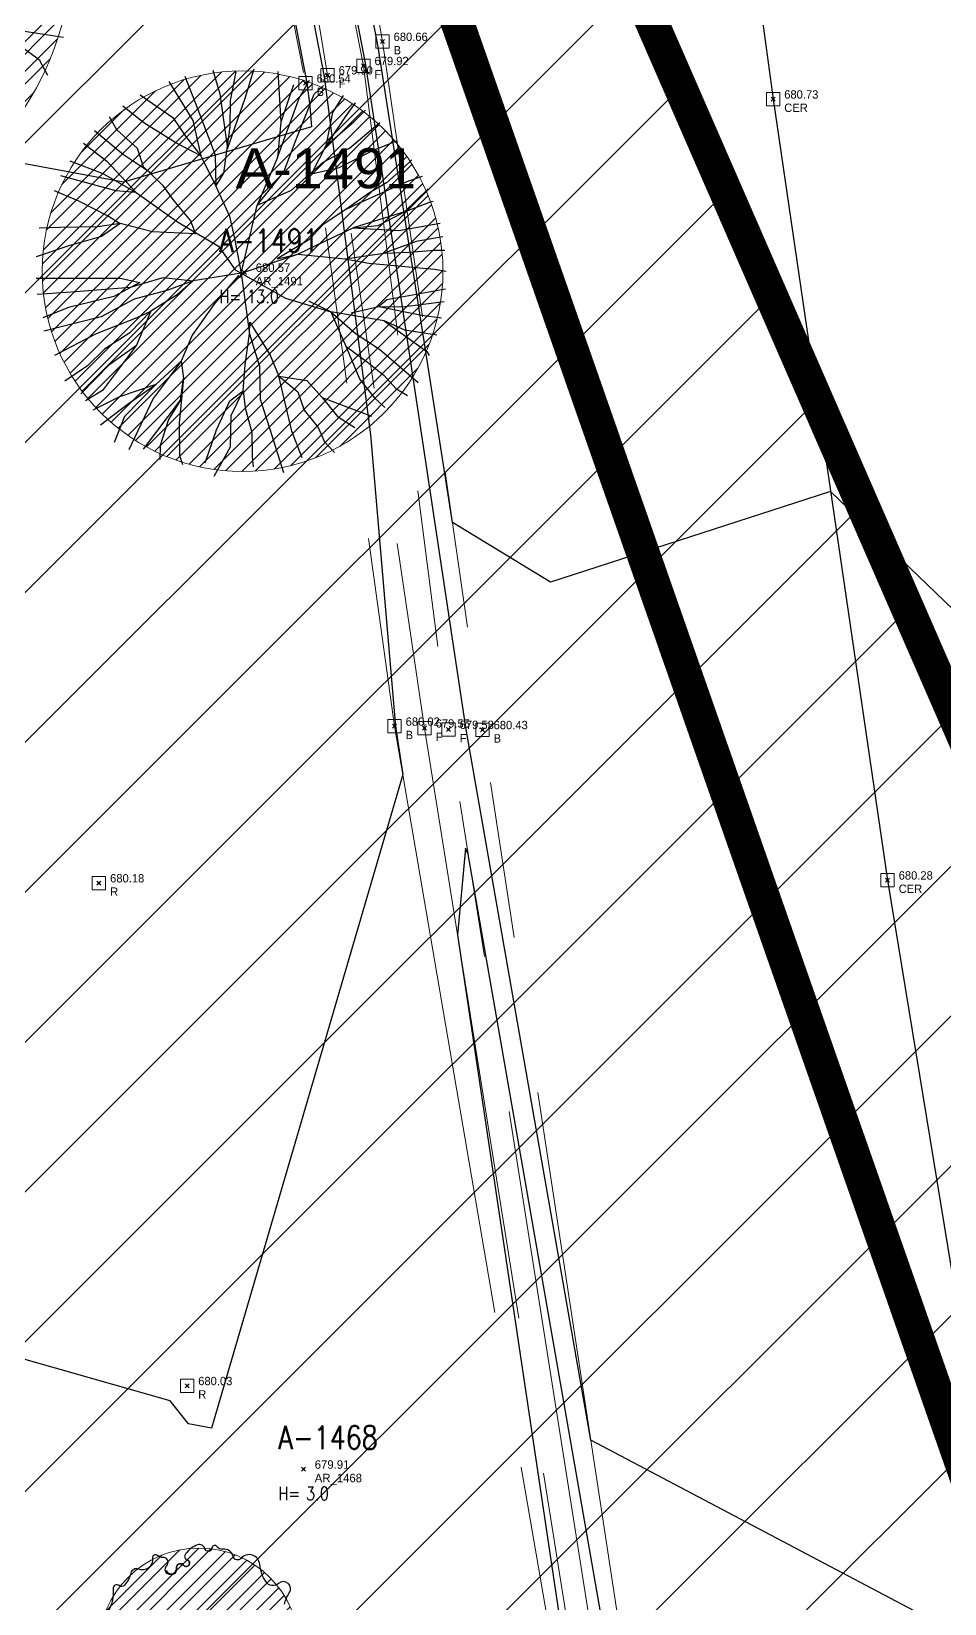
# Model space of a CAD drawing. Extents: x 350769 to 354978, y 6304672 to 6307963.
# Drawn here: x 352402.91 to 352416.58, y 6305912.39 to 6305935.95 of the extents above; entities that cross this region are included whole.
import ezdxf

# ---------------------------------------------------------------- set-up
doc = ezdxf.new("R2010")
doc.units = 0
doc.header["$PDMODE"] = 35
doc.header["$PDSIZE"] = 0.03
for name, pattern in [('CONTINUOS', [0]), ('DASHDOT', [1, 0.5, -0.25, 0, -0.25]), ('PHANTOM', [23.500000000000004, 11.75, -2.35, 2.35, -2.35, 2.35, -2.35])]:
    doc.linetypes.add(name, pattern=pattern)
doc.layers.get('0').update_dxf_attribs({"linetype": 'CONTINUOUS'})
for name, color, linetype in [('03_Pav ext_Vereda HC', 42, 'CONTINUOUS'), ('03_S2_Pav ext_Borde vereda', 7, 'CONTINUOUS'), ('1-ARBOL H1', 7, 'CONTINUOUS'), ('1-ARBOL H2', 1, 'CONTINUOUS'), ('1-ARBOL H3', 241, 'CONTINUOUS'), ('1-ARBOL NOMBRE', 3, 'CONTINUOUS'), ('1-ARBOL PTO', 7, 'CONTINUOUS'), ('1-CANAL', 150, 'PHANTOM'), ('1-CERCO', 252, 'CERCO_LINE'), ('3-CANAL FDO', 141, 'PHANTOM'), ('C-TINN', 5, 'CONTINUOUS'), ('C-TOPO-MAJR', 9, 'CONTINUOUS'), ('C-TOPO-MINR', 8, 'CONTINUOUS'), ('Paisajismo', 253, 'CONTINUOUS'), ('V-NODE-TEXT DIC 2012', 31, 'CONTINUOUS')]:
    doc.layers.add(name, color=color, linetype=linetype)
doc.layers.add('0_ASD_LINEA OFICIAL', color=253, linetype='DASHDOT', lineweight=20)
doc.layers.add('0_ASD_TOPOGRAFIA_ELEMENTOS', color=9, linetype='CONTINUOS', lineweight=5, true_color=0xbdbdbd)
doc.styles.add('1.0 - LO RECABARREN LOTEO PARQUE - VEGETACION EXISTENTE ETAPA MUNICIPAL__2024$0$Standard', font='arial.ttf')
doc.styles.add('ROMANS', font='romans.shx', dxfattribs={"width": 0.65})
doc.linetypes.add('CERCO_LINE', pattern='A,0.5,-0.2,[" X ",STANDARD,S=0.1,R=0,X=-0.1,Y=-0.05],-0.25', length=0.95)

# ---------------------------------------------------------------- blocks, each defined once
blk = doc.blocks.new('A$C27410629')
at = {"true_color": 0x136734, "transparency": 33554559}
h = blk.add_hatch(dxfattribs=at)
h.set_pattern_fill('ANSI31', color=116, scale=0.5)
h.set_pattern_definition([(45, (-8759.562515186517, -519.1035735587502), (-1.122532015133644, 1.122532015133644), [])])
h.paths.add_polyline_path([(137.5068959888558, 1252.464406617455, 0.1176268807227723), (109.8147584422568, 1254.193915082658, 0.0669245107500281), (94.44469839795602, 1249.334472017372, 0.3153492887079504), (64.30173641118381, 1196.270282113329, 0.0226826871159959), (65.7292635223912, 1185.310127003227), (112.3603922077091, 1218.953454515778), (153.4782689701005, 1161.962272479494), (172.1053089193083, 1139.480769404351), (187.9579650288579, 1141.807885415954), (193.565073162812, 1120.465553675225), (224.197974734232, 1050.129297271156), (250.6203797236194, 989.4787086543838), (268.1526288855184, 972.7353945672494, 7.2547007156e-06), (291.4898137452492, 983.2987389690225), (238.1945199318034, 1105.633967029937), (205.2934048173047, 1181.112163638985), (177.0531538182076, 1197.651557407602)])
at = {"layer": '0_ASD_LINEA OFICIAL', "ltscale": 8, "const_width": 0.5}
blk.add_lwpolyline([(137.5068959889312, 1252.46440661751), (177.0531538181858, 1197.651557407789), (205.2934048172829, 1181.112163639173), (238.1945199317815, 1105.633967030124), (279.3867585223161, 1122.912494985259), (245.5796072782432, 1209.119370970666)], dxfattribs=at)
blk.add_lwpolyline([(250.6203797236194, 989.4787086543838), (268.1526288854875, 972.7353945673531, 7.2547007157e-06), (291.4898137452146, 983.2987389692971), (291.4898137452146, 983.2987389692971), (238.1945199318034, 1105.633967029937), (205.2934048173047, 1181.112163638985), (177.0531538182076, 1197.651557407602), (137.6146324061954, 1252.315079214)], format="xyb", dxfattribs=at)
blk = doc.blocks.new('1.0 - LO RECABARREN LOTEO PARQUE - VEGETACION EXISTENTE ETAPA MUNICIPAL__2024')
at = {"layer": 'Paisajismo'}
for p, q in [((352402.0936884114, 6305936.189810105), (352403.0221656141, 6305935.524445864)), ((352403.3837579528, 6305935.855657138), (352402.5407199853, 6305935.984226229)), ((352403.0221656141, 6305935.524445864), (352403.1450583843, 6305935.288820305)), ((352405.6197014725, 6305935.363853134), (352405.7264648882, 6305935.013194615)), ((352406.1072564618, 6305934.947269135), (352406.2392466143, 6305935.38765287)), ((352406.592596267, 6305935.344765082), (352406.6408025147, 6305934.585543405)), ((352404.9639028716, 6305935.196371387), (352405.3221168271, 6305934.609679411)), ((352405.2045033553, 6305935.275898406), (352405.3586744397, 6305934.882726079)), ((352405.8860253249, 6305934.911765853), (352405.9721384477, 6305935.339099829)), ((352406.8270139125, 6305935.147474888), (352406.6408025147, 6305934.585543405)), ((352406.9153983915, 6305934.946694612), (352407.0708905569, 6305935.217787176)), ((352407.1365052184, 6305935.005143952), (352407.2793220653, 6305935.135330401)), ((352404.5332736001, 6305934.994660022), (352405.0226855254, 6305934.655089974)), ((352405.3586744397, 6305934.882726079), (352405.6560212894, 6305934.097182193)), ((352405.7264648882, 6305935.013194615), (352405.8431410028, 6305934.188692322)), ((352405.8431410028, 6305934.188692322), (352406.1072564618, 6305934.947269135)), ((352405.8786650513, 6305934.521939971), (352405.8860253249, 6305934.911765853)), ((352406.5918577252, 6305934.060015224), (352406.9153983915, 6305934.946694612)), ((352406.8700711248, 6305934.327737205), (352407.1365052184, 6305935.005143952)), ((352407.5729064125, 6305934.987375233), (352407.4109263278, 6305934.731763885)), ((352407.754595994, 6305934.87467005), (352407.6007674447, 6305934.669443726)), ((352404.0697365958, 6305934.672269054), (352404.180323152, 6305934.476012942)), ((352404.5868624804, 6305934.579509855), (352404.2716728644, 6305934.828415059)), ((352405.0226855254, 6305934.655089974), (352405.2125754661, 6305934.378529768)), ((352407.4109263278, 6305934.731763885), (352407.3133721737, 6305934.234352726)), ((352407.6007674447, 6305934.669443726), (352407.3133721737, 6305934.234352726)), ((352407.7315776916, 6305934.593554449), (352407.9047524502, 6305934.767444833)), ((352403.8499452529, 6305934.461268295), (352404.2839476154, 6305934.100660041)), ((352404.180323152, 6305934.476012942), (352404.4872383666, 6305934.197243192)), ((352405.0660386359, 6305934.276784464), (352404.5868624804, 6305934.579509855)), ((352405.3221168271, 6305934.609679411), (352405.4411080766, 6305934.081742443)), ((352405.7873997157, 6305933.821726739), (352405.8786650513, 6305934.521939971)), ((352406.6408025147, 6305934.585543405), (352406.5918577252, 6305934.060015224)), ((352407.3133721737, 6305934.234352726), (352407.7315776916, 6305934.593554449)), ((352407.6675368606, 6305934.195690369), (352408.1239262471, 6305934.584052222)), ((352403.6847696862, 6305934.273496209), (352404.0323037769, 6305934.00262396)), ((352404.4872383666, 6305934.197243192), (352404.5796083684, 6305933.922524255)), ((352405.4411080766, 6305934.081742443), (352405.0660386359, 6305934.276784464)), ((352405.2125754661, 6305934.378529768), (352405.4411080766, 6305934.081742443)), ((352406.6853317572, 6305933.843769597), (352406.8700711248, 6305934.327737205)), ((352407.3133721737, 6305934.234352726), (352407.0996966725, 6305933.8125535)), ((352407.2734022177, 6305933.988651248), (352407.6675368606, 6305934.195690369)), ((352408.0173094354, 6305934.162325954), (352408.3847824144, 6305934.312960133)), ((352403.4803002996, 6305934.008063653), (352403.9727685728, 6305933.816992008)), ((352404.0323037769, 6305934.00262396), (352404.4747259105, 6305933.534539682)), ((352404.2839476154, 6305934.100660041), (352404.7193353368, 6305933.813445089)), ((352405.4411080766, 6305934.081742443), (352405.6666942895, 6305933.62902253)), ((352405.6560212894, 6305934.097182193), (352405.6666942895, 6305933.62902253)), ((352406.5918577252, 6305934.060015224), (352406.2856769011, 6305933.344360658)), ((352406.7972048181, 6305933.568680797), (352407.2734022177, 6305933.988651248)), ((352407.5129131677, 6305933.90753894), (352408.0173094354, 6305934.162325954)), ((352408.6026548639, 6305934.02387236), (352408.4815638403, 6305933.907345879)), ((352404.1708742417, 6305933.559490059), (352403.3456335939, 6305933.782295153)), ((352403.9727685728, 6305933.816992008), (352404.4747259105, 6305933.534539682)), ((352404.5796083684, 6305933.922524255), (352404.8670182175, 6305933.644121155)), ((352405.6666942895, 6305933.62902253), (352405.7873997157, 6305933.821726739)), ((352406.2856769011, 6305933.344360658), (352406.6853317572, 6305933.843769597)), ((352407.0996966725, 6305933.8125535), (352407.5129131677, 6305933.90753894)), ((352408.5375025425, 6305933.697302719), (352407.8113937828, 6305933.373282384)), ((352408.4815638403, 6305933.907345879), (352408.2235918059, 6305933.678238371)), ((352408.7536849022, 6305933.771272905), (352408.5375025425, 6305933.697302719)), ((352403.2452241083, 6305933.562283246), (352403.6096639009, 6305933.408563098)), ((352404.4747259105, 6305933.534539682), (352404.1708742417, 6305933.559490059)), ((352404.4747259105, 6305933.534539682), (352405.0907666453, 6305933.093946763)), ((352404.8670182175, 6305933.644121155), (352405.0381410988, 6305933.406911938)), ((352405.6666942895, 6305933.62902253), (352405.8727774434, 6305933.176672482)), ((352406.2856769011, 6305933.344360658), (352406.7972048181, 6305933.568680797)), ((352407.9670918015, 6305933.527094737), (352407.6112317975, 6305933.280336306)), ((352408.2235918059, 6305933.678238371), (352407.9670918015, 6305933.527094737)), ((352408.8440200509, 6305933.588728034), (352408.488554474, 6305933.244274132)), ((352403.6096639009, 6305933.408563098), (352404.0608487386, 6305933.179785664)), ((352405.0381410988, 6305933.406911938), (352405.2861767683, 6305933.109754749)), ((352406.0310175932, 6305932.257267606), (352406.2856769011, 6305933.344360658)), ((352407.6112317975, 6305933.280336306), (352407.2752429139, 6305933.052701828)), ((352407.8113937828, 6305933.373282384), (352407.6112317975, 6305933.280336306)), ((352408.488554474, 6305933.244274132), (352407.7231048891, 6305933.005249131)), ((352408.0944220758, 6305933.037234967), (352408.488554474, 6305933.244274132)), ((352408.488554474, 6305933.244274132), (352408.8815850562, 6305933.392838313)), ((352408.8815850562, 6305933.392838313), (352408.9197131157, 6305933.404744779)), ((352403.3331749563, 6305933.010141779), (352403.0207395594, 6305932.996543338)), ((352403.8991662662, 6305933.018954476), (352403.3331749563, 6305933.010141779)), ((352404.2318430282, 6305933.071167389), (352403.8991662662, 6305933.018954476)), ((352404.2318430282, 6305933.071167389), (352403.9522097178, 6305932.87347455)), ((352404.0608487386, 6305933.179785664), (352404.2318430282, 6305933.071167389)), ((352404.7172413672, 6305932.945012674), (352404.2318430282, 6305933.071167389)), ((352405.0907666453, 6305933.093946763), (352405.7082771962, 6305932.731319389)), ((352405.2861767683, 6305933.109754749), (352405.3605134961, 6305932.913369592)), ((352405.8727774434, 6305933.176672482), (352405.9445380799, 6305932.843848507)), ((352407.2752429139, 6305933.052701828), (352407.0562793042, 6305932.822857804)), ((352407.289964066, 6305932.798946483), (352407.7231048891, 6305933.005249131)), ((352407.7231048891, 6305933.005249131), (352408.0944220758, 6305933.037234967)), ((352407.7231048891, 6305933.005249131), (352408.4061373591, 6305932.96558735)), ((352408.4061373591, 6305932.96558735), (352409.0231592136, 6305933.074177836)), ((352403.9522097178, 6305932.87347455), (352403.4647191573, 6305932.735839906)), ((352405.3605134961, 6305932.913369592), (352404.7172413672, 6305932.945012674)), ((352405.9445380799, 6305932.843848507), (352406.0466987252, 6305932.324207432)), ((352407.0562793042, 6305932.822857804), (352406.5826579957, 6305932.539326168)), ((352406.8961974536, 6305932.61139955), (352407.289964066, 6305932.798946483)), ((352408.6674810746, 6305932.799129806), (352408.1842137414, 6305932.626077256)), ((352409.0670625255, 6305932.8711765), (352408.6674810746, 6305932.799129806)), ((352403.4647191573, 6305932.735839906), (352402.9766742962, 6305932.568847566)), ((352405.7082771962, 6305932.731319389), (352405.9552088353, 6305932.375688889)), ((352406.0466987252, 6305932.324207432), (352406.8961974536, 6305932.61139955)), ((352406.5826579957, 6305932.539326168), (352406.8961974536, 6305932.61139955)), ((352406.8961974536, 6305932.61139955), (352407.5972472806, 6305932.539667293)), ((352407.5972472806, 6305932.539667293), (352408.1842137414, 6305932.626077256)), ((352407.5972472806, 6305932.539667293), (352407.9560608404, 6305932.474832139)), ((352408.1842137414, 6305932.626077256), (352408.5551628976, 6305932.638570903)), ((352408.5551628976, 6305932.638570903), (352408.945985419, 6305932.67018846)), ((352408.945985419, 6305932.67018846), (352409.0969501881, 6305932.667338106)), ((352406.0466987252, 6305932.324207432), (352405.3277596749, 6305932.212051608)), ((352406.0122505336, 6305932.296618592), (352405.6530761632, 6305931.874438639)), ((352405.9552088353, 6305932.375688889), (352406.7081459642, 6305931.952010377)), ((352406.0466987252, 6305932.324207432), (352406.1712267139, 6305931.416196466)), ((352407.9560608404, 6305932.474832139), (352408.9388018151, 6305932.382857349)), ((352408.9388018151, 6305932.382857349), (352409.1160556526, 6305932.35285527)), ((352402.9781654094, 6305932.247552756), (352404.2343385518, 6305932.251423325)), ((352402.9932835774, 6305932.01047413), (352403.5686981697, 6305932.050281079)), ((352403.5686981697, 6305932.050281079), (352404.3893493924, 6305932.11277972)), ((352404.5269989778, 6305932.187162114), (352404.1409419774, 6305931.974192312)), ((352404.2343385518, 6305932.251423325), (352404.5269989778, 6305932.187162114)), ((352404.3893493924, 6305932.11277972), (352404.8798999444, 6305932.259504261)), ((352404.9347313069, 6305932.063485757), (352404.4445487855, 6305931.936253403)), ((352404.8798999444, 6305932.259504261), (352405.3277596749, 6305932.212051608)), ((352405.3277596749, 6305932.212051608), (352404.9347313069, 6305932.063485757)), ((352405.3277596749, 6305932.212051608), (352405.089660975, 6305932.002066382)), ((352405.3277596749, 6305932.212051608), (352405.3277596749, 6305932.212051608)), ((352409.1068919822, 6305932.085481907), (352408.2248872567, 6305931.926451535)), ((352403.4619474138, 6305931.810805552), (352403.0769986296, 6305931.656550607)), ((352404.1409419774, 6305931.974192312), (352403.4619474138, 6305931.810805552)), ((352404.4445487855, 6305931.936253403), (352403.9517901729, 6305931.672582234)), ((352405.089660975, 6305932.002066382), (352404.6947925464, 6305931.756044467)), ((352405.6530761632, 6305931.874438639), (352405.312303097, 6305931.393417093)), ((352406.7081459642, 6305931.952010377), (352407.3871166104, 6305931.744207543)), ((352407.3871166104, 6305931.744207543), (352407.0584880003, 6305931.906398946)), ((352407.6922225289, 6305931.730934038), (352408.1054393986, 6305931.825919472)), ((352408.2248872567, 6305931.926451535), (352408.1054393986, 6305931.825919472)), ((352408.1054393986, 6305931.825919472), (352408.7495143422, 6305931.696287173)), ((352408.1054393986, 6305931.825919472), (352408.4579621377, 6305931.819263515)), ((352408.4579621377, 6305931.819263515), (352409.0865316927, 6305931.898545386)), ((352403.9517901729, 6305931.672582234), (352403.0891864344, 6305931.454890731)), ((352403.8807065757, 6305931.421116941), (352404.48764463, 6305931.659284195)), ((352404.6947925464, 6305931.756044467), (352404.3764689366, 6305931.430585645)), ((352404.6947925464, 6305931.756044467), (352404.47988451, 6305931.248281045)), ((352404.48764463, 6305931.659284195), (352404.6947925464, 6305931.756044467)), ((352406.1712267139, 6305931.416196466), (352406.1745388357, 6305931.591618033)), ((352406.1745388357, 6305931.591618033), (352406.477408143, 6305931.098443924)), ((352408.1845823462, 6305931.612160708), (352407.3871166104, 6305931.744207543)), ((352407.3871166104, 6305931.744207543), (352407.6115988238, 6305931.233015945)), ((352407.3871166104, 6305931.744207543), (352407.7518095538, 6305931.425350247)), ((352408.1845823462, 6305931.612160708), (352408.8273906813, 6305931.151512155)), ((352408.4940736519, 6305931.469829773), (352408.1845823462, 6305931.612160708)), ((352408.7495143422, 6305931.696287173), (352409.0427640684, 6305931.656850627)), ((352403.2574171199, 6305931.095155281), (352403.8807065757, 6305931.421116941)), ((352404.3764689366, 6305931.430585645), (352404.0011035977, 6305931.184195493)), ((352405.312303097, 6305931.393417093), (352405.1489091249, 6305931.006537272)), ((352406.103882865, 6305930.949509835), (352406.1712267139, 6305931.416196466)), ((352406.1712267139, 6305931.416196466), (352406.3180623229, 6305930.925968418)), ((352407.7518095538, 6305931.425350247), (352408.1179723133, 6305931.184458495)), ((352408.972744229, 6305931.396829216), (352408.4940736519, 6305931.469829773)), ((352404.0011035977, 6305931.184195493), (352403.7427635328, 6305930.935595798)), ((352404.47988451, 6305931.248281045), (352403.9674513491, 6305930.567812158)), ((352404.0777536253, 6305930.962195273), (352404.47988451, 6305931.248281045)), ((352407.6115988238, 6305931.233015945), (352407.8202610272, 6305930.730010133)), ((352407.6115988238, 6305931.233015945), (352407.9387553727, 6305930.992859039)), ((352408.1179723133, 6305931.184458495), (352408.6939005931, 6305930.686128781)), ((352408.8273906813, 6305931.151512155), (352408.8581984326, 6305931.092443638)), ((352403.7427635328, 6305930.935595798), (352403.4067746492, 6305930.707961318)), ((352403.6431970753, 6305930.515198868), (352404.0777536253, 6305930.962195273)), ((352405.1489091249, 6305931.006537272), (352404.7286471486, 6305930.449023254)), ((352404.7717037252, 6305930.662691056), (352405.1489091249, 6305931.006537272)), ((352405.1489091249, 6305931.006537272), (352405.1831333977, 6305930.752415316)), ((352406.0770172873, 6305930.560053859), (352406.103882865, 6305930.949509835)), ((352406.3180623229, 6305930.925968418), (352406.3283650783, 6305930.438318237)), ((352406.477408143, 6305931.098443924), (352406.6080482941, 6305930.784005761)), ((352407.9387553727, 6305930.992859039), (352408.1886288889, 6305930.793159584)), ((352404.2301808031, 6305930.474748179), (352404.7717037252, 6305930.662691056)), ((352404.7717037252, 6305930.662691056), (352404.2980801123, 6305930.179787803)), ((352404.3367228416, 6305930.358932344), (352404.7717037252, 6305930.662691056)), ((352405.1831333977, 6305930.752415316), (352405.1189709131, 6305930.076185219)), ((352405.1378687297, 6305930.421799262), (352405.1831333977, 6305930.752415316)), ((352406.8064802182, 6305929.956219806), (352406.6080482941, 6305930.784005761)), ((352406.6080482941, 6305930.784005761), (352406.6080482941, 6305930.784005761)), ((352406.6080482941, 6305930.784005761), (352407.0265301061, 6305930.715628888)), ((352406.6080482941, 6305930.784005761), (352406.8961964492, 6305930.544586997)), ((352407.0265301061, 6305930.715628888), (352407.2568338845, 6305930.461653731)), ((352407.8202610272, 6305930.730010133), (352408.0355995122, 6305930.461633861)), ((352408.1886288889, 6305930.793159584), (352408.36048777, 6305930.594931488)), ((352403.9674513491, 6305930.567812158), (352403.7146989199, 6305930.411061225)), ((352403.8297124251, 6305930.276734422), (352404.2301808031, 6305930.474748179)), ((352404.7286471486, 6305930.449023254), (352404.3628508103, 6305929.676001755)), ((352404.5827032703, 6305929.689844725), (352405.1378687297, 6305930.421799262)), ((352405.1378687297, 6305930.421799262), (352404.9568117284, 6305930.132743741)), ((352405.6754689992, 6305929.977574346), (352405.8747334971, 6305930.414329608)), ((352405.8747334971, 6305930.414329608), (352406.0770172873, 6305930.560053859)), ((352405.894488225, 6305930.193032837), (352406.0770172873, 6305930.560053859)), ((352406.0770172873, 6305930.560053859), (352406.1078087524, 6305930.307141583)), ((352406.3283650783, 6305930.438318237), (352406.4759344729, 6305929.987072981)), ((352406.8961964492, 6305930.544586997), (352406.9885664201, 6305930.269866432)), ((352407.2568338845, 6305930.461653731), (352407.997965642, 6305930.182342812)), ((352407.2568338845, 6305930.461653731), (352407.4865833778, 6305930.178321691)), ((352408.0355995122, 6305930.461633861), (352408.194400697, 6305930.31179636)), ((352408.36048777, 6305930.594931488), (352408.5341867425, 6305930.494161087)), ((352403.9407503826, 6305930.054437114), (352404.3367228416, 6305930.358932344)), ((352404.2980801123, 6305930.179787803), (352404.1437126341, 6305929.786236679)), ((352405.8856558904, 6305929.725241452), (352405.894488225, 6305930.193032837)), ((352406.1078087524, 6305930.307141583), (352406.2036993792, 6305929.938233246)), ((352406.9885664201, 6305930.269866432), (352407.1983274814, 6305930.012430179)), ((352407.4865833778, 6305930.178321691), (352407.7479270933, 6305930.011864147)), ((352404.9568117284, 6305930.132743741), (352404.8324261809, 6305929.745127405)), ((352405.1189709131, 6305930.076185219), (352405.1245132055, 6305929.591511177)), ((352405.5044733413, 6305929.481549827), (352405.6754689992, 6305929.977574346)), ((352406.2036993792, 6305929.938233246), (352406.2114592225, 6305929.570988629)), ((352406.4759344729, 6305929.987072981), (352406.6783374747, 6305929.339809176)), ((352406.960570277, 6305929.556844719), (352406.8064802182, 6305929.956219806)), ((352407.1983274814, 6305930.012430179), (352407.2918015133, 6305929.796184553)), ((352404.8324261809, 6305929.745127405), (352404.8283780595, 6305929.530724715)), ((352405.643138794, 6305929.281361391), (352405.8856558904, 6305929.725241452)), ((352407.2918015133, 6305929.796184553), (352407.4448910901, 6305929.63730749)), ((352405.1245132055, 6305929.591511177), (352405.1660844578, 6305929.458571032)), ((352406.2114592225, 6305929.570988629), (352406.2233759016, 6305929.423924443))]:
    blk.add_line(p, q, dxfattribs=at)
at = {"layer": 'Paisajismo', "linetype": 'ByBlock'}
for points in [[(352405.0781958123, 6305912.925384062, -1.818514656894506), (352404.942657459, 6305912.974741608, 0.5918431344303124), (352404.8705694388, 6305913.083739573, -0.2182401514369128), (352404.7948310444, 6305913.11116425, 0.7173661333998489), (352404.716086875, 6305913.071420222, -0.5781130057951823), (352404.5067303446, 6305912.907709524, 0.4551146753846833), (352404.3935250609, 6305912.850275228, -0.1156325677754267), (352404.2987388011, 6305912.667016306, -0.4131706264212051), (352404.2214974287, 6305912.660854605, 0.672312228185319), (352404.1279161409, 6305912.612160366, -0.1500923615976875), (352404.0605121039, 6305912.288250412, -0.1782991698656411)], [(352406.6959487472, 6305912.381855641, -0.1041829534316712), (352406.7660893847, 6305912.551796196, 0.8865416087823886), (352406.6040767161, 6305912.69366075, -0.4543477162668305), (352406.4174883103, 6305912.716435819, -0.1277218174663274), (352406.3234690642, 6305912.980258074, 0.6645801817689292), (352406.0436656645, 6305913.06970467, -0.6170445899004039), (352405.9247178233, 6305913.099067014, 0.3858694307195006), (352405.7708028031, 6305913.206915563, -0.2771674087304285), (352405.6858933339, 6305913.244368867, 0.6946149022919148), (352405.6080079058, 6305913.223814739, -0.8266017702726259), (352405.50175015, 6305913.214148487, 0.4228837804392593), (352405.3936980372, 6305913.271869806, 0.1717680331395377), (352405.2144248698, 6305913.135659443, 0.5309331623980179), (352405.235073431, 6305913.045607374, -1.568905358878325), (352405.1740985853, 6305912.975849901, 0.7102776896413341), (352405.0784695572, 6305912.921163836)], [(352404.9228784849, 6305912.886513855, 0.8564446598665868), (352405.0781958123, 6305912.925384062, -0.7982332673080516), (352405.1849815398, 6305912.963133743, 1.334719578443629), (352405.2350734308, 6305913.045607375)]]:
    blk.add_lwpolyline(points, format="xyb", dxfattribs=at)
at = {"layer": 'Paisajismo', "style": '1.0 - LO RECABARREN LOTEO PARQUE - VEGETACION EXISTENTE ETAPA MUNICIPAL__2024$0$Standard'}
blk.add_text('A-1491', height=0.6, dxfattribs=at).set_placement((352405.9634516807, 6305933.596731541))
blk = doc.blocks.new('TOPOGRAFIA')
at = {"layer": '0_ASD_TOPOGRAFIA_ELEMENTOS', "true_color": 0xf26507}
h = blk.add_hatch(dxfattribs=at)
h.set_pattern_fill('ANSI31', color=30, scale=0.1)
h.set_pattern_definition([(45, (384096.2514267605, 6301197.496219533), (-0.2245064030267289, 0.2245064030267289), [])])
edge = h.paths.add_edge_path()
edge.add_arc((390399.0256441014, 6302937.248395848), 4.5, 0, 360)
h = blk.add_hatch(dxfattribs=at)
h.set_pattern_fill('ANSI31', color=30, scale=0.1)
h.set_pattern_definition([(45, (384103.2924122832, 6301192.602131214), (-0.2245064030267289, 0.2245064030267289), [])])
edge = h.paths.add_edge_path()
edge.add_arc((390406.0666296241, 6302932.354307528), 3, 0, 360)
h = blk.add_hatch(dxfattribs=at)
h.set_pattern_fill('ANSI31', color=30, scale=0.1)
h.set_pattern_definition([(45, (384102.6394198989, 6301171.970854131), (-0.2245064030267289, 0.2245064030267289), [])])
edge = h.paths.add_edge_path()
edge.add_arc((390405.4136372399, 6302911.723030444), 1.5, 0, 360)
at = {"layer": '0_ASD_LINEA OFICIAL', "ltscale": 8, "const_width": 0.5}
blk.add_lwpolyline([(390427.7422208371, 6302814.067302241), (390462.175169294, 6302752.281984893), (390383.0708512056, 6302730.60460566), (390309.799280958, 6302723.34933251), (390311.3694829855, 6302703.307175558), (390386.7450058985, 6302710.87060822), (390472.1157813581, 6302734.447625814), (390495.6666031899, 6302745.107885282), (390523.3047577998, 6302756.108814369), (390473.7988608224, 6302802.290811195, -0.151018922054954), (390428.284824325, 6302881.718520356), (390391.7076271252, 6302986.357196383, -0.0353672387787057), (390370.1826827546, 6302995.883561216, 0.281090384313248), (390309.6791110245, 6302995.975573557), (390362.1061406053, 6302925.87386779), (390362.1051407481, 6302925.873120026), (390363.1240822571, 6302924.510663705, -0.0334358729418558), (390384.9297867848, 6302890.883640137), (390427.7422208371, 6302814.067302241)], format="xyb", dxfattribs=at)
blk.add_lwpolyline([(390427.7422208371, 6302814.067302241), (390462.175169294, 6302752.281984893), (390383.0708512056, 6302730.60460566), (390309.799280958, 6302723.34933251), (390311.3694829855, 6302703.307175558), (390386.7450058985, 6302710.87060822), (390472.1157813581, 6302734.447625814), (390495.6666031899, 6302745.107885282), (390523.3047577998, 6302756.108814369), (390473.7988608224, 6302802.290811195, -0.151018922054954), (390428.284824325, 6302881.718520356), (390391.7076271252, 6302986.357196383, -0.0353672387787057), (390370.1826827546, 6302995.883561216, 0.281090384313248), (390309.6791110245, 6302995.975573557), (390362.1061406053, 6302925.87386779), (390362.1051407481, 6302925.873120026), (390363.1240822571, 6302924.510663705, -0.0334358729418558), (390384.9297867848, 6302890.883640137), (390427.7422208371, 6302814.067302241)], format="xyb", dxfattribs=at)
at = {"layer": '0_ASD_TOPOGRAFIA_ELEMENTOS', "color": 30, "true_color": 0xf26507}
for centre, radius in [((390399.0256441014, 6302937.248395848), 4.5), ((390406.0666296241, 6302932.354307528), 3), ((390405.4136372399, 6302911.723030444), 1.5)]:
    blk.add_circle(centre, radius, dxfattribs=at)
at = {"layer": '1-ARBOL H1', "color": 9, "lineweight": 0, "true_color": 0xbdbdbd}
for p in [(390406.096, 6302932.337), (390406.98, 6302914.405)]:
    blk.add_point(p, dxfattribs=at)
at = {"layer": '1-ARBOL PTO', "color": 9, "lineweight": 0, "true_color": 0xbdbdbd}
for p in [(390406.096, 6302932.337), (390406.98, 6302914.405)]:
    blk.add_point(p, dxfattribs=at)
at = {"layer": '1-CANAL', "color": 9, "lineweight": 0, "true_color": 0xbdbdbd, "flags": 128}
for points in [[(390346.68, 6303031.878), (390362.743, 6303032.541), (390374.319, 6303033.927), (390390.956, 6303037.666), (390391.789, 6303037.406), (390393.9650000001, 6303024.682999999), (390396.211, 6303010.061000001), (390401.571, 6302976.785), (390404.748, 6302957.015), (390406.691, 6302944.342999999), (390408.161, 6302935.795), (390409.658, 6302925.484), (390412.933, 6302903.995), (390414.9210000001, 6302893.543)], [(390413.118, 6302893.497), (390412.042, 6302903.887), (390408.341, 6302925.536), (390407.008, 6302935.17), (390405.413, 6302943.402000001), (390403.645, 6302956.874), (390400.55, 6302975.36), (390395.173, 6303009.873), (390392.88, 6303024.118), (390390.685, 6303036.329), (390375.011, 6303032.834), (390362.6270000001, 6303031.538), (390346.2150000001, 6303030.969)]]:
    blk.add_lwpolyline(points, dxfattribs=at)
at = {"layer": '1-CERCO', "color": 9, "lineweight": 0, "true_color": 0xbdbdbd, "flags": 128}
blk.add_lwpolyline([(390405.537, 6303024.262), (390405.1970000001, 6303001.068), (390406.3970000001, 6302982.135), (390408.0300000001, 6302973.073), (390409.6870000001, 6302964.247), (390411.756, 6302954.334), (390412.4370000001, 6302946.475), (390414.009, 6302934.932), (390415.722, 6302923.231000001), (390417.1, 6302914.83), (390419.528, 6302905.605)], dxfattribs=at)
at = {"layer": '3-CANAL FDO', "color": 9, "lineweight": 0, "true_color": 0xbdbdbd, "flags": 128}
for points in [[(390346.5560000001, 6303031.793), (390362.76, 6303032.193), (390374.561, 6303033.463), (390391.453, 6303037.368), (390393.766, 6303024.61), (390395.803, 6303009.953), (390401.186, 6302976.656), (390404.44, 6302956.886), (390406.172, 6302944.2), (390407.875, 6302935.432999999), (390409.15, 6302925.487000001), (390412.598, 6302903.71), (390414.6420000001, 6302893.601)], [(390413.7670000001, 6302893.441000001), (390412.2570000001, 6302903.767000001), (390408.7910000001, 6302925.507999999), (390407.339, 6302935.293), (390405.891, 6302944.022999999), (390403.977, 6302957.132), (390400.879, 6302976.676), (390395.433, 6303009.931), (390393.493, 6303024.569), (390390.875, 6303036.717999999), (390374.495, 6303033.27), (390362.7360000001, 6303031.958), (390346.334, 6303031.255)]]:
    blk.add_lwpolyline(points, dxfattribs=at)
at = {"layer": 'C-TINN', "color": 9, "linetype": 'Continuous', "lineweight": 0, "true_color": 0xbdbdbd}
for points, elevation in [([(390408.0610000001, 6302935.695), (390408.0610000001, 6302935.895), (390408.261, 6302935.895), (390408.261, 6302935.695), (390408.0610000001, 6302935.695)], 680.66), ([(390407.239, 6302935.193), (390407.239, 6302935.392999999), (390407.439, 6302935.392999999), (390407.439, 6302935.193), (390407.239, 6302935.193)], 679.9), ([(390407.775, 6302935.333000001), (390407.775, 6302935.533), (390407.975, 6302935.533), (390407.975, 6302935.333000001), (390407.775, 6302935.333000001)], 679.924), ([(390406.908, 6302935.07), (390406.908, 6302935.27), (390407.108, 6302935.27), (390407.108, 6302935.07), (390406.908, 6302935.07)], 680.535), ([(390413.9090000001, 6302934.832), (390413.9090000001, 6302935.032), (390414.109, 6302935.032), (390414.109, 6302934.832), (390413.9090000001, 6302934.832)], 680.726), ([(390408.2410000001, 6302925.436000001), (390408.2410000001, 6302925.636), (390408.441, 6302925.636), (390408.441, 6302925.436000001), (390408.2410000001, 6302925.436000001)], 680.017), ([(390408.6910000001, 6302925.408000001), (390408.6910000001, 6302925.608), (390408.891, 6302925.608), (390408.891, 6302925.408000001), (390408.6910000001, 6302925.408000001)], 679.554), ([(390409.0500000001, 6302925.387), (390409.0500000001, 6302925.586999999), (390409.25, 6302925.586999999), (390409.25, 6302925.387), (390409.0500000001, 6302925.387)], 679.529), ([(390409.558, 6302925.384000001), (390409.558, 6302925.584), (390409.758, 6302925.584), (390409.758, 6302925.384000001), (390409.558, 6302925.384000001)], 680.431), ([(390403.8170000001, 6302923.088), (390403.8170000001, 6302923.288), (390404.017, 6302923.288), (390404.017, 6302923.088), (390403.8170000001, 6302923.088)], 680.181), ([(390415.6220000001, 6302923.131), (390415.6220000001, 6302923.330999999), (390415.822, 6302923.330999999), (390415.822, 6302923.131), (390415.6220000001, 6302923.131)], 680.276), ([(390405.136, 6302915.556000001), (390405.136, 6302915.756), (390405.336, 6302915.756), (390405.336, 6302915.556000001), (390405.136, 6302915.556000001)], 680.028)]:
    blk.add_lwpolyline(points, dxfattribs=dict(at, elevation=elevation))
for p in [(390408.161, 6302935.795, 680.66), (390407.875, 6302935.433, 679.924), (390407.008, 6302935.17, 680.535), (390407.339, 6302935.293, 679.9), (390414.009, 6302934.932, 680.726), (390408.341, 6302925.536, 680.017), (390408.7910000001, 6302925.508, 679.554), (390409.15, 6302925.487, 679.529), (390409.658, 6302925.484, 680.431), (390403.917, 6302923.188, 680.181), (390415.722, 6302923.231, 680.276), (390405.236, 6302915.656, 680.028)]:
    blk.add_point(p, dxfattribs=at)
at = {"layer": 'C-TOPO-MAJR', "color": 9, "linetype": 'Continuous', "lineweight": -3, "true_color": 0xbdbdbd, "elevation": 680}
for points in [[(390416.119956446, 6302912.281698606), (390411.2804425287, 6302914.8383), (390409.4152638581, 6302925.485433481), (390408.1422741618, 6302933.941631163), (390407.9045326087, 6302935.470380435), (390406.4539258778, 6302943.008654096)], [(390407.0493759398, 6302936.512398496), (390407.2868740157, 6302935.273629921), (390407.9803802243, 6302929.900713557), (390408.3575226782, 6302925.534971923), (390408.4648523623, 6302924.811525591), (390405.6031830443, 6302915.021063584), (390405.25940694, 6302915.087343849), (390404.9837577855, 6302915.428124567), (390398.1123333333, 6302917.38675), (390394.107880597, 6302919.077228855), (390393.017826087, 6302919.172260869), (390390.7254285714, 6302920.608), (390386.0787132868, 6302923.696636364), (390380.5503636364, 6302924.968090909)]]:
    blk.add_lwpolyline(points, dxfattribs=at)
at = {"layer": 'C-TOPO-MINR', "color": 9, "linetype": 'Continuous', "lineweight": -3, "true_color": 0xbdbdbd}
for points, elevation in [([(390420.5336493507, 6302923.60069264), (390414.8693066667, 6302929.055497778), (390410.6756915255, 6302927.693871186), (390409.2069388646, 6302928.590807861), (390408.098826087, 6302935.716304348), (390407.7471638492, 6302937.543764629), (390406.5263396862, 6302944.297631166), (390405.0179649891, 6302952.652706783), (390404.93118202, 6302952.531710322), (390404.3900210526, 6302954.30321579), (390404.7439425879, 6302950.586149957), (390405.4600045386, 6302943.463066566), (390405.6012556391, 6302942.609390977), (390407.0262440945, 6302935.176779527), (390407.0716136595, 6302934.825280326), (390407.0980675676, 6302934.519054054), (390404.286358209, 6302933.687462687), (390400.7912121212, 6302934.337818182), (390394.668125, 6302934.76225), (390389.432, 6302936.728580645), (390383.8448503937, 6302940.357496062)], 680.5), ([(390412.8777702703, 6302903.948013513), (390409.4458343196, 6302923.618559171), (390409.4045282486, 6302923.707677966), (390409.2848364117, 6302922.410337731), (390412.0477934132, 6302903.883766467)], 679.5)]:
    blk.add_lwpolyline(points, dxfattribs=dict(at, elevation=elevation))
at = {"layer": 'V-NODE-TEXT DIC 2012', "color": 9, "lineweight": 0, "true_color": 0xbdbdbd}
for p in [(390408.161, 6302935.795), (390407.875, 6302935.433), (390407.008, 6302935.17), (390407.339, 6302935.293), (390414.009, 6302934.932), (390406.096, 6302932.337), (390408.341, 6302925.536), (390408.7910000001, 6302925.508), (390409.15, 6302925.487), (390409.658, 6302925.484), (390403.917, 6302923.188), (390415.722, 6302923.231), (390405.236, 6302915.656), (390406.98, 6302914.405)]:
    blk.add_point(p, dxfattribs=at)
at = {"layer": '1-ARBOL H2', "color": 9, "lineweight": 0, "true_color": 0xbdbdbd, "style": 'ROMANS', "width": 0.8}
for p in [(390405.7190668354, 6302931.875000006), (390406.6030668355, 6302913.943000006)]:
    blk.add_text('H=', height=0.2, dxfattribs=at).set_placement(p)
at = {"layer": '1-ARBOL H3', "color": 9, "lineweight": 0, "true_color": 0xbdbdbd, "style": 'ROMANS', "width": 0.8}
for s, p in [('13.0', (390406.1321939024, 6302931.875000007)), ('3.0', (390407.0161939024, 6302913.943000006))]:
    blk.add_text(s, height=0.2, dxfattribs=at).set_placement(p)
at = {"layer": '1-ARBOL NOMBRE', "color": 9, "lineweight": 0, "true_color": 0xbdbdbd, "style": 'ROMANS', "width": 0.8}
for s, p in [('A-1491', (390405.7190668354, 6302932.637000003)), ('A-1468', (390406.6030668355, 6302914.705000003))]:
    blk.add_text(s, height=0.35, dxfattribs=at).set_placement(p)
at = {"layer": 'V-NODE-TEXT DIC 2012', "color": 9, "lineweight": 0, "true_color": 0xbdbdbd}
for s, height, p in [('680.66', 0.125, (390408.3277893219, 6302935.803210678)), ('679.92', 0.125, (390408.0417893219, 6302935.441210678)), ('B', 0.125, (390408.3277893219, 6302935.603210678)), ('680.54', 0.125, (390407.1747893219, 6302935.178210678)), ('679.90', 0.125, (390407.5057893219, 6302935.301210677)), ('F', 0.125, (390408.0417893219, 6302935.241210679)), ('B', 0.125, (390407.1747893219, 6302934.978210678)), ('F', 0.125, (390407.5057893219, 6302935.101210678)), ('680.73', 0.125, (390414.1757893219, 6302934.940210678)), ('CER', 0.125, (390414.1757893219, 6302934.740210678)), ('680.57', 0.127, (390406.2627893219, 6302932.344210678)), ('AR_1491', 0.127, (390406.2627893219, 6302932.142210678)), ('680.02', 0.125, (390408.5077893219, 6302925.544210678)), ('679.55', 0.125, (390408.9577893219, 6302925.516210678)), ('B', 0.125, (390408.5077893219, 6302925.344210679)), ('F', 0.125, (390408.9577893219, 6302925.316210679)), ('679.53', 0.125, (390409.3167893219, 6302925.495210677)), ('F', 0.125, (390409.3167893219, 6302925.295210678)), ('680.43', 0.125, (390409.8247893219, 6302925.492210678)), ('B', 0.125, (390409.8247893219, 6302925.292210679)), ('680.18', 0.125, (390404.0837893219, 6302923.196210678)), ('680.28', 0.125, (390415.8887893219, 6302923.239210677)), ('R', 0.125, (390404.0837893219, 6302922.996210678)), ('CER', 0.125, (390415.8887893219, 6302923.039210678)), ('680.03', 0.125, (390405.4027893219, 6302915.664210678)), ('R', 0.125, (390405.4027893219, 6302915.464210679)), ('AR_1468', 0.127, (390407.1467893219, 6302914.210210678)), ('679.91', 0.127, (390407.1467893219, 6302914.412210678))]:
    blk.add_text(s, height=height, dxfattribs=at).set_placement(p)

msp = doc.modelspace()

# ---------------------------------------------------------------- hatches: boundary and pattern name
at = {"layer": '03_Pav ext_Vereda HC'}
h = msp.add_hatch(dxfattribs=at)
h.set_pattern_fill('DOTS', color=256, scale=0.2, style=0)
h.set_pattern_definition([(0, (0, 0), (0.15875, 0.3175), [0, -0.3175])])
h.paths.add_polyline_path([(352533.7781987465, 6305988.647630177, 0.0012344985873451), (352535.6751261651, 6305989.286498093), (352535.0273047539, 6305991.17866681, -0.0012368732376554), (352533.135689451, 6305990.541615871, -0.0205300987090724), (352503.8853697219, 6305981.940228953), (352503.2840382412, 6305984.518491437), (352499.4039184833, 6305983.544208242), (352499.9993888386, 6305980.991075858, -0.0088871029066398), (352487.1047705442, 6305978.156272031, -0.0145554952433639), (352464.6282001356, 6305974.170378275, -0.0089901834447136), (352459.9926205119, 6305973.570179023), (352460.1984365284, 6305971.58073849, 0.0090193317601268), (352464.9206284034, 6305972.191872346, 0.0145516934643665), (352487.5052945014, 6305976.196778146, 0.0321135926008381)])
h.paths.add_polyline_path([(352453.0159213873, 6305972.983824089, -0.0068005053920136), (352449.4833227422, 6305972.830716716, -0.0090666416786755), (352444.7696182578, 6305972.776126778), (352444.5771080579, 6305970.777466943, 0.0163831034820658), (352453.2219476648, 6305970.992351152)])
h.paths.add_polyline_path([(352389.6460369565, 6305991.879874823, -0.0175332208634532), (352376.9513572305, 6305998.31509122), (352352.1532079588, 6306011.99899601, 0.0444036337484985), (352342.053580769, 6306016.089608755, 0.1133237876608219), (352314.4714570943, 6306018.047333277), (352314.9360717349, 6306016.097052595, -0.1572406347358349), (352351.2139975071, 6306010.232972499), (352375.9850852466, 6305996.564000573, 0.0175063699942604), (352388.7848668274, 6305990.074641938, -0.0115901603268221), (352405.9871731158, 6305981.141781882, 0.0867620637740209), (352437.5751283567, 6305971.093253941), (352437.7670282808, 6305973.085577833, -0.0864982168626583), (352406.9311932966, 6305982.905094895, 0.0115902421848068)])
h.paths.add_polyline_path([(352298.9308368329, 6306011.291528256, -0.0407699137093401), (352308.0869286793, 6306014.635858133), (352307.6251471448, 6306016.57596012, 0.043034433953701), (352297.5531387314, 6306012.854879401, 0.2722251189562815), (352266.1428912832, 6305966.550484804), (352264.4334961653, 6305966.567898809, 0.0153159578732751), (352263.8567137016, 6305962.573567073), (352266.0299973136, 6305962.551427328, 0.0215469833585937), (352266.2729303729, 6305957.80291892, 0.0632834604165821), (352273.0108519612, 6305926.495241333, 0.0077036086267224), (352278.1261176606, 6305912.650623268), (352279.9891282905, 6305913.378097652, -0.0076770463793275), (352274.9122720579, 6305927.117035691, -0.0633905228513815), (352268.2648698925, 6305957.982510693, -0.3183358391945924)])
at = {"layer": '0_ASD_TOPOGRAFIA_ELEMENTOS'}
h = msp.add_hatch(dxfattribs=at)
h.set_pattern_fill('ANSI31', color=256, scale=0.1)
h.set_pattern_definition([(45, (346096.2514267606, 6304197.496219533), (-0.2245064030267289, 0.2245064030267289), [])])
edge = h.paths.add_edge_path()
edge.add_arc((352399.0256441015, 6305937.248395848), 4.5, 0, 360)
h = msp.add_hatch(dxfattribs=at)
h.set_pattern_fill('ANSI31', color=256, scale=0.1)
h.set_pattern_definition([(45, (346103.2924122833, 6304192.602131214), (-0.2245064030267289, 0.2245064030267289), [])])
edge = h.paths.add_edge_path()
edge.add_arc((352406.0666296242, 6305932.354307528), 3, 0, 360)
h = msp.add_hatch(dxfattribs=at)
h.set_pattern_fill('ANSI31', color=256, scale=0.1)
h.set_pattern_definition([(45, (346102.639419899, 6304171.970854131), (-0.2245064030267289, 0.2245064030267289), [])])
edge = h.paths.add_edge_path()
edge.add_arc((352405.4136372399, 6305911.723030444), 1.5, 0, 360)

# ---------------------------------------------------------------- linework, layer by layer
for centre, radius in [((352399.0256441015, 6305937.248395848), 4.5), ((352406.0666296242, 6305932.354307528), 3), ((352405.4136372399, 6305911.723030444), 1.5)]:
    msp.add_circle(centre, radius, dxfattribs=at)
at = {"layer": '1-CERCO', "ltscale": 6, "flags": 128}
msp.add_lwpolyline([(352407.426812531, 6305976.420265674), (352408.0300000001, 6305973.073), (352409.6870000001, 6305964.247), (352411.756, 6305954.334), (352412.4370000001, 6305946.475), (352414.009, 6305934.932), (352415.722, 6305923.231000001), (352417.1, 6305914.83), (352419.528, 6305905.605)], dxfattribs=at)

# ---------------------------------------------------------------- block references
at = {"layer": '03_S2_Pav ext_Borde vereda', "linetype": 'Continuous'}
msp.add_blockref('A$C27410629', (352203.9623478023, 6304761.713605438), dxfattribs=at)
at = {"layer": 'Paisajismo'}
msp.add_blockref('1.0 - LO RECABARREN LOTEO PARQUE - VEGETACION EXISTENTE ETAPA MUNICIPAL__2024', (0, 0), dxfattribs=at)

# ---------------------------------------------------------------- next in the draw order: block references
at = {"layer": '0_ASD_TOPOGRAFIA_ELEMENTOS', "color": 30, "true_color": 0xf26507}
msp.add_blockref('TOPOGRAFIA', (-38000, 3000), dxfattribs=at)

doc.saveas('drawing.dxf')
